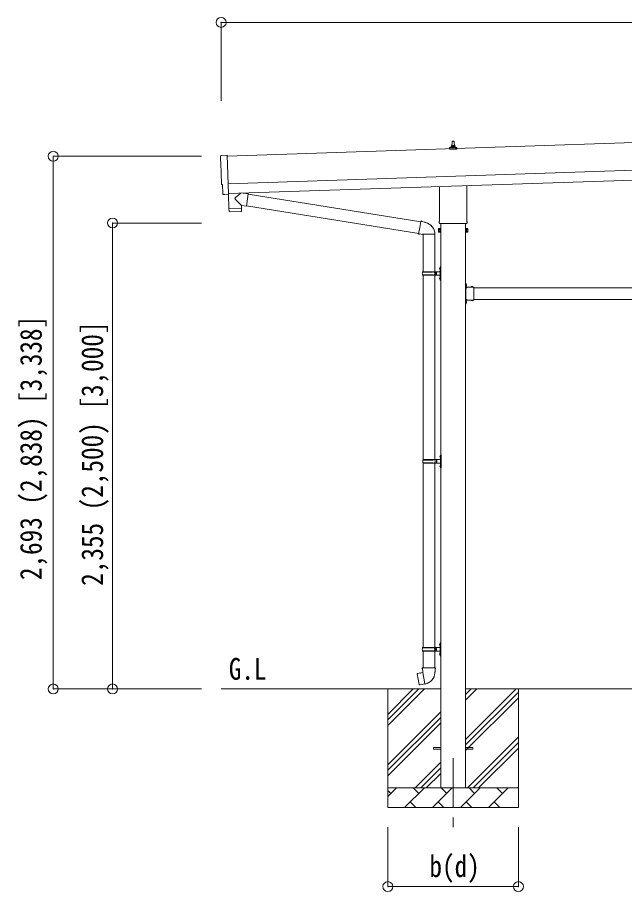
# Model space of a CAD drawing. Units: millimetres at full size, sheet at 1:50; details may follow other scales. Extents: x -14053 to 14053, y -9700 to 9700.
# Drawn here: x 1326 to 4394, y -105 to 4313 of the extents above; entities that cross this region are included whole.
import ezdxf
from ezdxf.enums import TextEntityAlignment as Align

# ---------------------------------------------------------------- set-up
doc = ezdxf.new("R2010")
doc.units = ezdxf.units.MM
doc.header["$LTSCALE"] = 50
doc.header["$PDMODE"] = 32
doc.header["$PDSIZE"] = 50
doc.linetypes.add('CHAIN1', pattern=[8, 5, -1, 1, -1])
doc.linetypes.add('USER8', pattern=[4, 3, -1])
for name, color, linetype, lineweight in [('0-2_建具', 4, 'Continuous', 9), ('0-3_階段', 7, 'CHAIN1', 9), ('0-4_設備', 7, 'Continuous', 9), ('0-7_ハッチ', 7, 'Continuous', 9), ('0-8_外構', 6, 'Continuous', 9), ('0-9_敷地', 7, 'Continuous', 9)]:
    doc.layers.add(name, color=color, linetype=linetype, lineweight=lineweight)
doc.styles.add('ＭＳ ゴシック', font='')
doc.styles.get('ＭＳ ゴシック').set_extended_font_data('MS Gothic')

msp = doc.modelspace()

# ---------------------------------------------------------------- linework, layer by layer
at = {"layer": '0-2_建具'}
for p, q in [((7769.8, 3791.62), (2386.79, 3612.18)), ((3522.43, 3662.8), (3523.16, 3686.32)), ((3524.16, 3687.3), (3532.71, 3687.3)), ((3533.71, 3686.32), (3534.43, 3662.8)), ((2391.45, 3472.26), (7774.46, 3651.69)), ((3510.18, 3647.3), (3510.18, 3655.01)), ((3546.68, 3647.3), (3510.18, 3647.3)), ((3510.56, 3655.8), (3546.3, 3655.8)), ((3510.95, 3655.98), (3517.67, 3657.61)), ((3518.05, 3657.8), (3538.81, 3657.8)), ((3518.43, 3658.58), (3518.43, 3662.8)), ((3519.43, 3662.8), (3537.43, 3662.8)), ((3538.43, 3658.58), (3538.43, 3662.8)), ((3545.92, 3655.98), (3539.2, 3657.61)), ((3546.68, 3647.3), (3546.68, 3655.01)), ((2393.12, 3422.29), (7776.13, 3601.72)), ((3460.13, 3283.31), (3460.13, 3457.75)), ((3596.73, 3462.31), (3596.73, 3283.31)), ((2373.62, 3417.87), (2366.69, 3418)), ((2393.21, 3419.52), (2393.24, 3418.52)), ((3458.43, 3274.53), (3458.43, 3280.03)), ((3596.37, 3271.03), (3460.5, 3271.03)), ((3465.93, 3271.03), (3465.93, 418.53)), ((3590.93, 418.53), (3590.93, 3271.03)), ((3598.43, 3280.03), (3598.43, 3274.53)), ((3454.43, 3245.03), (3455.19, 3246.35)), ((3454.43, 3245.03), (3454.43, 3228.03)), ((3454.43, 3228.03), (3455.19, 3226.72)), ((3461.43, 3241.44), (3455.19, 3241.44)), ((3461.43, 3231.63), (3455.19, 3231.63)), ((3461.43, 3226.72), (3455.19, 3226.72)), ((3463.93, 3227.33), (3461.43, 3227.33)), ((3592.93, 3227.33), (3595.43, 3227.33)), ((3595.43, 3241.44), (3601.67, 3241.44)), ((3595.43, 3231.63), (3601.67, 3231.63)), ((3595.43, 3226.72), (3601.67, 3226.72)), ((3602.43, 3245.03), (3601.67, 3246.35)), ((3602.43, 3228.03), (3601.67, 3226.72)), ((3602.43, 3245.03), (3602.43, 3228.03)), ((3592.93, 2969.53), (3590.93, 2969.53)), ((3590.93, 2969.53), (3590.93, 2949.53)), ((3590.93, 2962.53), (3592.93, 2962.53)), ((3592.93, 2969.53), (3592.93, 2949.53)), ((3593.44, 2965.43), (3592.93, 2965.43)), ((3592.93, 2965.43), (3592.93, 2953.63)), ((3590.93, 2956.53), (3592.93, 2956.53)), ((3632.93, 2949.53), (3592.93, 2949.53)), ((3592.93, 2945.53), (3592.93, 2887.53)), ((3629.83, 2949.53), (3618.03, 2949.53)), ((3629.83, 2950.04), (3629.83, 2949.53)), ((3632.93, 2949.53), (3632.93, 2883.53)), ((3632.93, 2946.53), (6523.93, 2946.53)), ((3590.93, 2883.53), (3590.93, 2863.53)), ((3590.93, 2876.53), (3592.93, 2876.53)), ((3596.93, 2886.53), (3591.43, 2886.53)), ((3592.93, 2885.53), (3596.93, 2885.53)), ((3592.93, 2883.53), (3592.93, 2863.53)), ((3632.93, 2883.53), (3592.93, 2883.53)), ((3593.44, 2879.43), (3592.93, 2879.43)), ((3592.93, 2879.43), (3592.93, 2867.63)), ((3629.83, 2883.53), (3618.03, 2883.53)), ((3629.83, 2883.03), (3629.83, 2883.53)), ((3632.93, 2886.53), (6523.93, 2886.53)), ((3590.93, 2870.53), (3592.93, 2870.53)), ((3592.93, 2863.53), (3590.93, 2863.53)), ((3428.43, 623.03), (3465.93, 623.03)), ((3428.43, 614.03), (3428.43, 623.03)), ((3590.93, 623.03), (3628.43, 623.03)), ((3628.43, 614.03), (3628.43, 623.03)), ((3428.43, 614.03), (3465.93, 614.03)), ((3590.93, 614.03), (3628.43, 614.03))]:
    msp.add_line(p, q, dxfattribs=at)
for points in [[(2355.12, 3614.56), (2386.62, 3617.27), (2393.21, 3419.52)], [(2363.76, 3420.89), (2362.19, 3467.9), (2361.59, 3467.88)], [(2374.35, 3418.16), (2375, 3418.82), (2393.24, 3418.52)], [(3461.43, 3226.72), (3461.43, 3246.35), (3455.19, 3246.35)], [(3461.43, 3227.33), (3461.43, 3245.73), (3463.93, 3245.73)], [(3595.43, 3227.33), (3595.43, 3245.73), (3592.93, 3245.73)], [(3595.43, 3226.72), (3595.43, 3246.35), (3601.67, 3246.35)], [(3593.44, 2965.43), (3593.44, 2953.63), (3592.93, 2953.63)], [(3596.93, 2946.53), (3591.43, 2946.53), (3591.43, 2886.53)], [(3592.93, 2945.53), (3596.93, 2945.53), (3596.93, 2947.53), (3592.93, 2947.53)], [(3629.83, 2950.04), (3618.03, 2950.04), (3618.03, 2949.53)], [(3592.93, 2887.53), (3596.93, 2887.53), (3596.93, 2885.53)], [(3593.44, 2879.43), (3593.44, 2867.63), (3592.93, 2867.63)], [(3629.83, 2883.03), (3618.03, 2883.03), (3618.03, 2883.53)]]:
    msp.add_lwpolyline(points, dxfattribs=at)
for points in [[(3463.93, 3226.03), (3463.93, 3247.03), (3465.93, 3247.03), (3465.93, 3226.03)], [(3592.93, 3226.03), (3592.93, 3247.03), (3590.93, 3247.03), (3590.93, 3226.03)]]:
    msp.add_lwpolyline(points, close=True, dxfattribs=at)
at = {"layer": '0-2_建具', "linetype": 'USER8'}
for points in [[(3595.54, 2962.03), (3592.76, 2960.68), (3592.16, 2959.53)], [(3595.54, 2957.03), (3592.76, 2958.39), (3592.16, 2959.53)], [(3621.43, 2952.15), (3622.79, 2949.37), (3623.93, 2948.76)], [(3626.43, 2952.15), (3625.08, 2949.37), (3623.93, 2948.76)], [(3595.54, 2876.03), (3592.76, 2874.68), (3592.16, 2873.53)], [(3595.54, 2871.03), (3592.76, 2872.39), (3592.16, 2873.53)], [(3621.43, 2880.92), (3622.79, 2883.7), (3623.93, 2884.31)], [(3626.43, 2880.92), (3625.08, 2883.7), (3623.93, 2884.31)]]:
    msp.add_lwpolyline(points, dxfattribs=at)
at = {"layer": '0-2_建具'}
for centre, radius, start, end in [((3524.16, 3686.3), 1, 90, 178.60509), ((3532.71, 3686.3), 1, 1.39491, 90), ((3511.18, 3655.01), 1, 103.62699, 180), ((3517.43, 3658.58), 1, 283.62699, 0), ((3522.52, 3662.16), 4.13, 90, 171.17633), ((3519.43, 3661.8), 1, 90, 180), ((3531.77, 3662.8), 4.83, 133.60282, 180), ((3525.1, 3662.8), 4.83, 0, 46.39718), ((3534.35, 3662.16), 4.13, 8.82367, 90), ((3537.43, 3661.8), 1, 0, 90), ((3539.43, 3658.58), 1, 180, 256.37301), ((3545.68, 3655.01), 1, 0, 76.37301), ((3462.43, 3280.03), 4, 125.09963, 180), ((3462.43, 3274.53), 4, 180, 194.47751), ((3462.43, 3274.53), 4, 194.47751, 241.04498), ((3594.43, 3274.53), 4, 298.95502, 345.52249), ((3594.43, 3280.03), 4, 0, 54.90037), ((3594.43, 3274.53), 4, 345.52249, 0), ((3470.67, 3236.53), 16.24, 162.41205, 197.58795), ((3458.78, 3243.9), 4.34, 145.61575, 214.38425), ((3458.78, 3229.17), 4.34, 145.61575, 214.38425), ((3586.19, 3236.53), 16.24, 342.41205, 17.58795), ((3598.09, 3243.9), 4.34, 325.61575, 34.38425), ((3598.09, 3229.17), 4.34, 325.61575, 34.38425), ((3587.7, 2959.53), 8.23, 314.2189, 45.7811), ((3592.93, 2949.53), 2, 180, 270), ((3623.93, 2944.3), 8.23, 44.2189, 135.7811), ((3592.93, 2883.53), 2, 90, 180), ((3587.7, 2873.53), 8.23, 314.2189, 45.7811), ((3623.93, 2888.77), 8.23, 224.2189, 315.7811)]:
    msp.add_arc(centre, radius, start, end, dxfattribs=at)
for centre, major_axis, ratio, start_param, end_param in [((2355.38, 3611.57), (-3, -0.1), 0.99863, 4.7647489, 6.2979817), ((-2405.49, 3382.41), (4760.73, 158.69), 0.99863, 6.2686928, 6.2979817), ((2361.44, 3472.27), (-4.4, -0.15), 0.99863, 6.2686928, 7.8539816), ((2366.76, 3421), (-2.11, -2.14), 0.9974, 5.5252311, 7.0411395), ((2373.64, 3418.87), (-0.704, -0.714), 0.9974, 0.7579542, 1.5707963)]:
    msp.add_ellipse(centre, major_axis=major_axis, ratio=ratio, start_param=start_param, end_param=end_param, dxfattribs=at)
at = {"layer": '0-3_階段'}
msp.add_line((3528.43, 568.53), (3528.43, 219.53), dxfattribs=at)
at = {"layer": '0-4_設備'}
for p, q in [((3465.93, 918.53), (2355.79, 918.53)), ((3198.43, 918.53), (3198.43, 318.53)), ((3198.43, 733.48), (3383.48, 918.53)), ((3198.43, 761.77), (3355.2, 918.53)), ((3198.43, 790.05), (3326.91, 918.53)), ((6565.93, 918.53), (3590.93, 918.53)), ((3590.93, 663.44), (3846.03, 918.53)), ((3590.93, 861.43), (3648.04, 918.53)), ((3590.93, 889.71), (3619.76, 918.53)), ((3590.93, 635.15), (3858.43, 902.65)), ((3858.43, 918.53), (3858.43, 318.53)), ((3590.93, 606.87), (3858.43, 874.37)), ((3198.43, 535.49), (3465.93, 802.99)), ((3198.43, 507.21), (3465.93, 774.71)), ((3198.43, 478.93), (3465.93, 746.43)), ((3600.59, 418.53), (3858.43, 676.38)), ((3628.87, 418.53), (3858.43, 648.09)), ((3657.16, 418.53), (3858.43, 619.81)), ((3336.03, 418.53), (3465.93, 548.44)), ((3364.31, 418.53), (3465.93, 520.15)), ((3392.6, 418.53), (3465.93, 491.87)), ((3198.43, 418.53), (3858.43, 418.53)), ((3198.43, 375.64), (3241.33, 418.53)), ((3212.77, 389.98), (3198.43, 404.32)), ((3282.75, 318.53), (3382.75, 418.53)), ((3354.19, 389.98), (3325.64, 418.53)), ((3424.17, 318.53), (3524.17, 418.53)), ((3495.61, 389.98), (3467.06, 418.53)), ((3565.59, 318.53), (3665.59, 418.53)), ((3637.04, 389.98), (3608.48, 418.53)), ((3707.01, 318.53), (3807.01, 418.53)), ((3778.46, 389.98), (3749.9, 418.53)), ((3855.15, 418.53), (3858.43, 421.82)), ((3858.43, 318.53), (3198.43, 318.53)), ((3311.3, 347.09), (3339.85, 318.53)), ((3452.72, 347.09), (3481.27, 318.53)), ((3594.14, 347.09), (3622.7, 318.53)), ((3735.56, 347.09), (3764.12, 318.53))]:
    msp.add_line(p, q, dxfattribs=at)
at = {"layer": '0-8_外構'}
for p, q in [((2355.79, 4287.51), (2355.79, 3891.65)), ((2355.79, 4287.51), (7805.46, 4287.51)), ((1506.79, 3611.15), (2256.79, 3611.15)), ((1506.79, 3611.15), (1506.79, 918.53)), ((1806.79, 3273.53), (2256.79, 3273.53)), ((1806.79, 3273.53), (1806.79, 918.53)), ((1506.79, 918.53), (2106.79, 918.53)), ((1806.79, 918.53), (2256.79, 918.53)), ((3198.43, -80.47), (3198.43, 219.53)), ((3858.43, -80.47), (3858.43, 219.53)), ((3198.43, -80.47), (3858.43, -80.47))]:
    msp.add_line(p, q, dxfattribs=at)
for p in [(2355.79, 4287.51), (1506.79, 3611.15), (1806.79, 3273.53), (1506.79, 918.53), (1806.79, 918.53), (3198.43, -80.47), (3858.43, -80.47)]:
    msp.add_point(p, dxfattribs=at)
at = {"layer": '0-9_敷地'}
for p, q in [((2454.53, 3424.33), (2427.32, 3401.3)), ((2492.23, 3421.04), (2466.31, 3424.73)), ((2492.23, 3421.04), (2483.26, 3357.98)), ((2492.46, 3419.14), (3364.56, 3280.29)), ((2458.78, 3361.46), (2427.28, 3393.97)), ((2458.78, 3361.46), (2483.26, 3357.98)), ((2458.78, 3361.46), (2459.18, 3349.45)), ((2483.03, 3359.88), (3354.14, 3221.19)), ((2395.25, 3346.32), (2395.91, 3333.28)), ((2456.52, 3332.35), (2399.01, 3330.43)), ((2399.71, 3347.47), (2399.76, 3346.47)), ((2454.68, 3349.3), (2454.7, 3348.3)), ((3364.88, 3282.1), (3359.35, 3250.74)), ((3364.88, 3282.1), (3366.03, 3284.08)), ((3366.03, 3284.08), (3369.59, 3283.46)), ((3369.59, 3283.46), (3370, 3281.11)), ((3384.52, 3278.29), (3386.2, 3276.66)), ((3386.2, 3276.66), (3388.32, 3276.21)), ((3353.82, 3219.37), (3359.35, 3250.74)), ((3353.82, 3219.37), (3354.22, 3217.12)), ((3353.82, 3219.37), (3358.97, 3218.55)), ((3354.22, 3217.12), (3357.78, 3216.49)), ((3357.78, 3216.49), (3358.97, 3218.55)), ((3358.97, 3218.55), (3373.58, 3216.24)), ((3373.58, 3216.24), (3375.78, 3217.22)), ((3436.08, 3216.83), (3374.9, 3216.83)), ((3375.93, 3216.83), (3375.93, 3027.53)), ((3435.93, 3216.83), (3435.93, 3027.53)), ((3461.93, 3050.53), (3464.93, 3052.03)), ((3461.93, 3050.53), (3461.93, 3018.53)), ((3464.93, 3052.03), (3464.93, 3018.53)), ((3464.93, 3052.03), (3465.93, 3052.03)), ((3465.93, 3052.03), (3465.93, 3018.53)), ((3372.93, 3025.53), (3423.26, 3025.53)), ((3372.93, 3011.53), (3423.26, 3011.53)), ((3373.93, 3027.53), (3459.93, 3027.53)), ((3373.93, 3027.53), (3373.93, 3025.53)), ((3373.93, 3009.53), (3373.93, 3011.53)), ((3373.93, 3009.53), (3459.93, 3009.53)), ((3375.93, 3009.53), (3375.93, 2077.53)), ((3432.93, 3027.53), (3432.93, 3023.03)), ((3432.93, 3023.03), (3434.93, 3023.03)), ((3432.93, 3009.53), (3432.93, 3014.03)), ((3432.93, 3014.03), (3434.93, 3014.03)), ((3434.93, 3023.03), (3434.93, 3018.53)), ((3434.93, 3014.03), (3434.93, 3018.53)), ((3435.93, 3009.53), (3435.93, 2077.53)), ((3440.93, 3027.53), (3440.93, 3018.53)), ((3440.93, 3023.03), (3443.93, 3023.03)), ((3440.93, 3009.53), (3440.93, 3018.53)), ((3440.93, 3014.03), (3443.93, 3014.03)), ((3443.93, 3023.03), (3443.93, 3018.53)), ((3443.93, 3014.03), (3443.93, 3018.53)), ((3459.63, 3044.68), (3461.67, 3043.68)), ((3460.9, 3046.68), (3461.53, 3046.68)), ((3460.9, 3046.68), (3460.9, 3038.38)), ((3460.9, 3038.38), (3461.53, 3038.38)), ((3461.53, 3046.68), (3461.53, 3038.38)), ((3461.53, 3046.68), (3461.93, 3046.28)), ((3461.53, 3038.38), (3461.93, 3038.78)), ((3461.67, 3043.68), (3462.29, 3042.53)), ((3461.93, 3046.28), (3461.93, 3038.78)), ((3461.93, 2986.53), (3461.93, 3018.53)), ((3464.93, 2985.03), (3464.93, 3018.53)), ((3465.93, 2985.03), (3465.93, 3018.53)), ((3459.63, 2996.68), (3461.67, 2995.68)), ((3460.9, 2998.68), (3461.53, 2998.68)), ((3460.9, 2998.68), (3460.9, 2990.38)), ((3460.9, 2990.38), (3461.53, 2990.38)), ((3461.53, 2998.68), (3461.53, 2990.38)), ((3461.53, 2998.68), (3461.93, 2998.28)), ((3461.53, 2990.38), (3461.93, 2990.78)), ((3461.67, 2995.68), (3462.29, 2994.53)), ((3461.93, 2998.28), (3461.93, 2990.78)), ((3461.93, 2986.53), (3464.93, 2985.03)), ((3464.93, 2985.03), (3465.93, 2985.03)), ((3376.43, 2077.53), (3462.43, 2077.53)), ((3376.43, 2077.53), (3376.43, 2075.53)), ((3435.43, 2077.53), (3435.43, 2073.03)), ((3443.43, 2077.53), (3443.43, 2068.53)), ((3462.13, 2094.68), (3464.17, 2093.68)), ((3463.4, 2096.68), (3464.03, 2096.68)), ((3463.4, 2096.68), (3463.4, 2088.38)), ((3463.4, 2088.38), (3464.03, 2088.38)), ((3464.03, 2096.68), (3464.03, 2088.38)), ((3464.03, 2096.68), (3464.43, 2096.28)), ((3464.03, 2088.38), (3464.43, 2088.78)), ((3464.17, 2093.68), (3464.79, 2092.53)), ((3464.43, 2100.53), (3467.43, 2102.03)), ((3464.43, 2100.53), (3464.43, 2068.53)), ((3464.43, 2096.28), (3464.43, 2088.78)), ((3467.43, 2102.03), (3467.43, 2068.53)), ((3467.43, 2102.03), (3468.43, 2102.03)), ((3468.43, 2102.03), (3468.43, 2068.53)), ((3375.43, 2075.53), (3425.76, 2075.53)), ((3375.43, 2061.53), (3425.76, 2061.53)), ((3375.93, 2059.54), (3375.93, 1127.53)), ((3376.43, 2059.53), (3376.43, 2061.53)), ((3376.43, 2059.53), (3462.43, 2059.53)), ((3435.43, 2073.03), (3437.43, 2073.03)), ((3435.43, 2059.53), (3435.43, 2064.03)), ((3435.43, 2064.03), (3437.43, 2064.03)), ((3435.93, 2059.54), (3435.93, 1127.53)), ((3437.43, 2073.03), (3437.43, 2068.53)), ((3437.43, 2064.03), (3437.43, 2068.53)), ((3443.43, 2073.03), (3446.43, 2073.03)), ((3443.43, 2059.53), (3443.43, 2068.53)), ((3443.43, 2064.03), (3446.43, 2064.03)), ((3446.43, 2073.03), (3446.43, 2068.53)), ((3446.43, 2064.03), (3446.43, 2068.53)), ((3462.13, 2046.68), (3464.17, 2045.68)), ((3463.4, 2048.68), (3464.03, 2048.68)), ((3463.4, 2048.68), (3463.4, 2040.38)), ((3463.4, 2040.38), (3464.03, 2040.38)), ((3464.03, 2048.68), (3464.03, 2040.38)), ((3464.03, 2048.68), (3464.43, 2048.28)), ((3464.03, 2040.38), (3464.43, 2040.78)), ((3464.17, 2045.68), (3464.79, 2044.53)), ((3464.43, 2036.53), (3464.43, 2068.53)), ((3464.43, 2048.28), (3464.43, 2040.78)), ((3464.43, 2036.53), (3467.43, 2035.03)), ((3467.43, 2035.03), (3467.43, 2068.53)), ((3467.43, 2035.03), (3468.43, 2035.03)), ((3468.43, 2035.03), (3468.43, 2068.53)), ((3461.93, 1150.53), (3464.93, 1152.03)), ((3461.93, 1150.53), (3461.93, 1118.53)), ((3464.93, 1152.03), (3464.93, 1118.53)), ((3464.93, 1152.03), (3465.93, 1152.03)), ((3465.93, 1152.03), (3465.93, 1118.53)), ((3372.93, 1125.53), (3423.26, 1125.53)), ((3372.93, 1111.53), (3423.26, 1111.53)), ((3373.93, 1127.53), (3459.93, 1127.53)), ((3373.93, 1127.53), (3373.93, 1125.53)), ((3373.93, 1109.53), (3373.93, 1111.53)), ((3373.93, 1109.53), (3459.93, 1109.53)), ((3375.93, 1109.53), (3375.93, 1024.61)), ((3432.93, 1127.53), (3432.93, 1123.03)), ((3432.93, 1123.03), (3434.93, 1123.03)), ((3432.93, 1109.53), (3432.93, 1114.03)), ((3432.93, 1114.03), (3434.93, 1114.03)), ((3434.93, 1123.03), (3434.93, 1118.53)), ((3434.93, 1114.03), (3434.93, 1118.53)), ((3435.93, 1109.53), (3435.93, 1024.61)), ((3440.93, 1127.53), (3440.93, 1118.53)), ((3440.93, 1123.03), (3443.93, 1123.03)), ((3440.93, 1109.53), (3440.93, 1118.53)), ((3440.93, 1114.03), (3443.93, 1114.03)), ((3443.93, 1123.03), (3443.93, 1118.53)), ((3443.93, 1114.03), (3443.93, 1118.53)), ((3459.63, 1144.68), (3461.67, 1143.68)), ((3460.9, 1146.68), (3461.53, 1146.68)), ((3460.9, 1146.68), (3460.9, 1138.38)), ((3460.9, 1138.38), (3461.53, 1138.38)), ((3461.53, 1146.68), (3461.53, 1138.38)), ((3461.53, 1146.68), (3461.93, 1146.28)), ((3461.53, 1138.38), (3461.93, 1138.78)), ((3461.67, 1143.68), (3462.29, 1142.53)), ((3461.93, 1146.28), (3461.93, 1138.78)), ((3461.93, 1086.53), (3461.93, 1118.53)), ((3464.93, 1085.03), (3464.93, 1118.53)), ((3465.93, 1085.03), (3465.93, 1118.53)), ((3459.63, 1096.68), (3461.67, 1095.68)), ((3460.9, 1098.68), (3461.53, 1098.68)), ((3460.9, 1098.68), (3460.9, 1090.38)), ((3460.9, 1090.38), (3461.53, 1090.38)), ((3461.53, 1098.68), (3461.53, 1090.38)), ((3461.53, 1098.68), (3461.93, 1098.28)), ((3461.53, 1090.38), (3461.93, 1090.78)), ((3461.67, 1095.68), (3462.29, 1094.53)), ((3461.93, 1098.28), (3461.93, 1090.78)), ((3461.93, 1086.53), (3464.93, 1085.03)), ((3464.93, 1085.03), (3465.93, 1085.03)), ((3374.08, 1024.61), (3371.93, 1023.83)), ((3371.93, 1023.83), (3371.93, 1020.21)), ((3371.93, 1020.21), (3374.17, 1019.39)), ((3374.08, 1024.61), (3405.93, 1024.61)), ((3374.08, 1024.61), (3374.17, 1019.39)), ((3374.17, 1019.39), (3374.43, 1004.61)), ((3437.78, 1024.61), (3405.93, 1024.61)), ((3439.93, 1020.21), (3437.69, 1019.39)), ((3437.78, 1024.61), (3439.93, 1023.83)), ((3439.93, 1023.83), (3439.93, 1020.21)), ((3347.47, 996.16), (3346.66, 994.99)), ((3346.66, 994.99), (3356.28, 940.43)), ((3375.34, 1001.41), (3347.47, 996.16)), ((3360.21, 998.76), (3360, 998.52)), ((3374.43, 1004.61), (3375.78, 1002.61)), ((3385.7, 944.11), (3375.56, 1001.58)), ((3375.58, 1002.41), (3375.58, 1001.7)), ((3375.78, 1002.61), (3375.75, 1002.6)), ((3436.12, 1002.67), (3436.05, 1000.5)), ((3437.43, 1004.61), (3436.12, 1002.67)), ((3370.31, 941.52), (3370.03, 941.67)), ((3386, 943.35), (3385.76, 944.01))]:
    msp.add_line(p, q, dxfattribs=at)
for points in [[(2392.84, 3418.53), (2395.22, 3347.32), (2459.18, 3349.45)], [(2459.42, 3335.4), (2459.21, 3348.45), (2395.25, 3346.32)], [(3364.88, 3282.1), (3370, 3281.11), (3384.52, 3278.29)], [(3459.63, 3040.39), (3461.67, 3041.38), (3462.29, 3042.53)], [(3459.63, 2992.39), (3461.67, 2993.38), (3462.29, 2994.53)], [(3462.13, 2090.39), (3464.17, 2091.38), (3464.79, 2092.53)], [(3462.13, 2042.39), (3464.17, 2043.38), (3464.79, 2044.53)], [(3459.63, 1140.39), (3461.67, 1141.38), (3462.29, 1142.53)], [(3459.63, 1092.39), (3461.67, 1093.38), (3462.29, 1094.53)], [(3437.78, 1024.61), (3437.69, 1019.39), (3437.43, 1004.61)], [(3362.46, 998.98), (3362.18, 999.13), (3360.21, 998.76)], [(3385.43, 944.2), (3357.44, 939.6), (3356.28, 940.43)], [(3372.49, 942.08), (3372.28, 941.84), (3370.31, 941.52)]]:
    msp.add_lwpolyline(points, dxfattribs=at)
for centre, radius, start, end in [((2430.7, 3397.62), 5, 132.56466, 226.88314), ((2398.91, 3333.43), 3, 182.90915, 271.95747), ((2456.42, 3335.35), 3, 271.90915, 0.90915), ((3375.78, 3217.22), 60.3, 359.62495, 78), ((3421.68, 3018.53), 49.25, 171.82876, 180.00002), ((3421.68, 3018.53), 49.25, 180.00002, 188.17127), ((3423.26, 3027.53), 2, 270, 359.99998), ((3423.26, 3009.53), 2, 0.00005, 90.00004), ((3465.23, 3042.53), 6, 136.21765, 223.78235), ((3459.93, 3029.53), 2, 270, 359.99998), ((3459.93, 3007.53), 2, 0.00005, 90.00004), ((3465.23, 2994.53), 6, 136.21765, 223.78235), ((3425.76, 2077.53), 2, 270, 359.99998), ((3467.73, 2092.53), 6, 136.21765, 223.78235), ((3462.43, 2079.53), 2, 270, 359.99998), ((3424.18, 2068.53), 49.25, 171.82876, 180.00002), ((3424.18, 2068.53), 49.25, 180.00002, 188.17127), ((3425.76, 2059.53), 2, 0.00005, 90.00004), ((3467.73, 2044.53), 6, 136.21765, 223.78235), ((3462.43, 2057.53), 2, 0.00005, 90.00004), ((3421.68, 1118.53), 49.25, 171.82876, 180.00002), ((3421.68, 1118.53), 49.25, 180.00002, 188.17127), ((3423.26, 1127.53), 2, 270, 359.99998), ((3423.26, 1109.53), 2, 0.00005, 90.00004), ((3465.23, 1142.53), 6, 136.21765, 223.78235), ((3459.93, 1129.53), 2, 270, 359.99998), ((3459.93, 1107.53), 2, 0.00005, 90.00004), ((3465.23, 1094.53), 6, 136.21765, 223.78235), ((3375.28, 1001.7), 0.3, 280.66842, 0), ((3375.78, 1002.41), 0.2, 100, 180), ((3375.78, 1002.61), 60.3, 279.96938, 358), ((3385.48, 943.91), 0.3, 20, 99.33158), ((3386.19, 943.42), 0.2, 200, 279.96938)]:
    msp.add_arc(centre, radius, start, end, dxfattribs=at)

# ---------------------------------------------------------------- texts
at = {"layer": '0-7_ハッチ', "style": 'ＭＳ ゴシック', "width": 0.85}
msp.add_text('G.L', height=110, dxfattribs=at).set_placement((2394.39, 931.99), align=Align.BOTTOM_LEFT)
at = {"layer": '0-8_外構', "color": 7, "style": 'ＭＳ ゴシック', "width": 0.85}
for s, p in [('2,693 (2,838) [3,338]', (1481.79, 1468.59)), ('2,355 (2,500) [3,000]', (1791.79, 1439.78))]:
    msp.add_text(s, height=110, rotation=90, dxfattribs=at).set_placement(p, align=Align.BOTTOM_LEFT)
msp.add_text('b(d)', height=110, dxfattribs=at).set_placement((3408.43, -65.47), align=Align.BOTTOM_LEFT)

doc.saveas('drawing.dxf')
